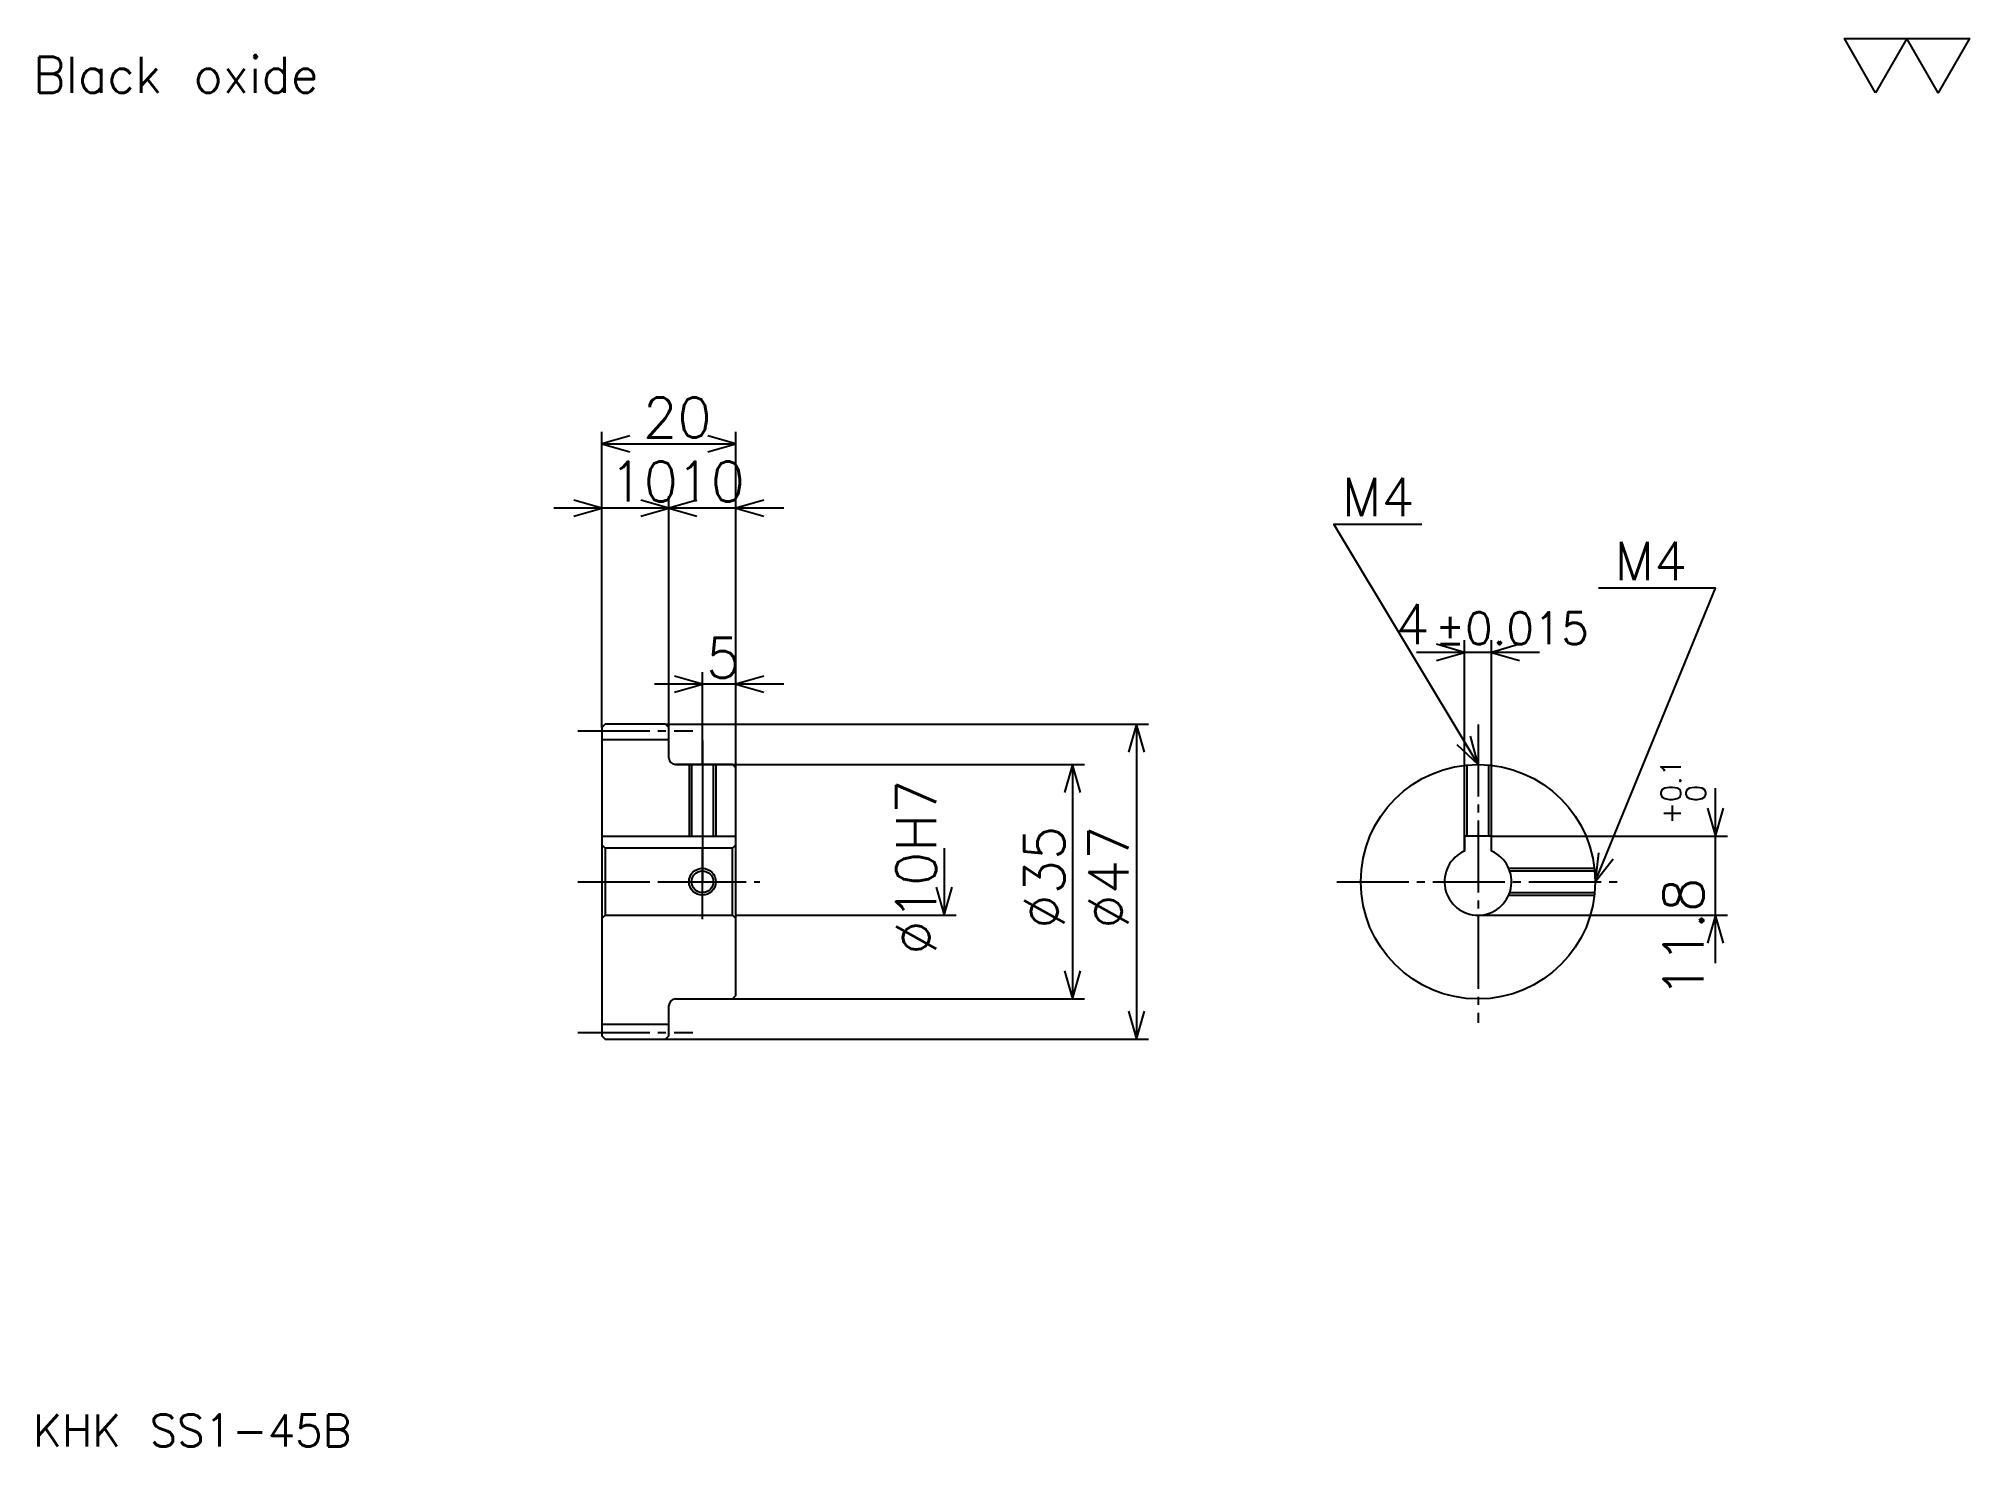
# Model space of a CAD drawing. Extents: x 13 to 301, y 13 to 223.
import ezdxf

# ---------------------------------------------------------------- set-up
doc = ezdxf.new("R2010")
doc.units = 0
doc.linetypes.add('DASHDOT', pattern=[14.347826, 10.76087, -1.195652, 1.195652, -1.195652])
doc.layers.get('0').update_dxf_attribs({"linetype": 'CONTINUOUS'})
doc.layers.add('DASHDOT', color=6, linetype='DASHDOT')
doc.styles.add('KANJI', font='TXT', dxfattribs={"bigfont": 'BIGFONT'})

msp = doc.modelspace()

# ---------------------------------------------------------------- linework, layer by layer
at = {"color": 5}
for p, q in [((96.847832, 120.945656), (96.847832, 164.58696)), ((116.847832, 120.945656), (116.847832, 164.58696)), ((96.847832, 162.793488), (116.847832, 162.793488)), ((114.021744, 153.228271), (89.67392, 153.228271)), ((124.021744, 153.228271), (99.67392, 153.228271)), ((106.847832, 120.945656), (106.847832, 155.021744)), ((225.608704, 104.245659), (225.608704, 133.478271)), ((229.608704, 104.245659), (229.608704, 133.478271)), ((236.782623, 131.684784), (218.434784, 131.684784)), ((124.021744, 126.92392), (104.67392, 126.92392)), ((111.847832, 120.945656), (111.847832, 128.717392)), ((96.847832, 120.445656), (96.847832, 120.945656)), ((106.347832, 120.945656), (116.847832, 120.945656)), ((106.847832, 120.445656), (106.847832, 120.945656)), ((111.847832, 114.945656), (111.847832, 120.945656)), ((111.847832, 114.945656), (111.847832, 120.945656)), ((116.847832, 120.945656), (178.42392, 120.945656)), ((116.847832, 114.445656), (116.847832, 120.945656)), ((176.630432, 120.945656), (176.630432, 73.945656)), ((107.847832, 114.945656), (116.847832, 114.945656)), ((116.847832, 114.945656), (168.858704, 114.945656)), ((167.065216, 114.945656), (167.065216, 79.945656)), ((263.043488, 85.271744), (263.043488, 111.419571)), ((229.608704, 104.245659), (264.836945, 104.245659)), ((147.934784, 102.445656), (147.934784, 92.445656)), ((116.847832, 92.445656), (149.728271, 92.445656)), ((227.608704, 92.445656), (264.836945, 92.445656)), ((107.847832, 79.945656), (116.847832, 79.945656)), ((116.847832, 79.945656), (168.858704, 79.945656)), ((106.347832, 73.945656), (116.847832, 73.945656)), ((116.847832, 73.945656), (178.42392, 73.945656))]:
    msp.add_line(p, q, dxfattribs=at)
at = {"color": 4}
for p, q in [((96.847832, 118.695656), (106.847832, 118.695656)), ((96.847832, 104.245659), (116.847832, 104.245659)), ((97.347832, 102.445656), (97.347832, 92.445656)), ((116.347832, 102.445656), (116.847832, 102.945656)), ((116.347832, 92.445656), (116.847832, 91.945656)), ((96.847832, 76.195656), (106.847832, 76.195656))]:
    msp.add_line(p, q, dxfattribs=at)
at = {"color": 7}
msp.add_lwpolyline([(286.956512, 215.217392), (282.293457, 223.300003), (300.945648, 223.300003), (296.282593, 215.217392), (291.619568, 223.300003), (286.956512, 215.217392)], dxfattribs=at)
at = {"color": 5}
for points in [[(101.032616, 163.989136), (96.847832, 162.793488), (101.032616, 161.597824)], [(112.663048, 161.597824), (116.847832, 162.793488), (112.663048, 163.989136)], [(92.663048, 152.032608), (96.847832, 153.228271), (92.663048, 154.42392)], [(102.663048, 152.032608), (106.847832, 153.228271), (102.663048, 154.42392)], [(111.032616, 154.42392), (106.847832, 153.228271), (111.032616, 152.032608)], [(121.032616, 154.42392), (116.847832, 153.228271), (121.032616, 152.032608)], [(227.608704, 114.945656), (206.08696, 150.815216), (219.239136, 150.815216)], [(245.108704, 97.445656), (263.043488, 141.25), (245.586945, 141.25)], [(221.42392, 130.489136), (225.608704, 131.684784), (221.42392, 132.880432)], [(233.793488, 132.880432), (229.608704, 131.684784), (233.793488, 130.489136)], [(107.663048, 125.728264), (111.847832, 126.92392), (107.663048, 128.119568)], [(121.032616, 128.119568), (116.847832, 126.92392), (121.032616, 125.728264)], [(177.826096, 116.760872), (176.630432, 120.945656), (175.434784, 116.760872)], [(224.430389, 117.918915), (227.608704, 114.945656), (226.480896, 119.149231)], [(168.26088, 110.760872), (167.065216, 114.945656), (165.869568, 110.760872)], [(261.847839, 108.430435), (263.043488, 104.245659), (264.239136, 108.430435)], [(245.587799, 101.771446), (245.108704, 97.445656), (247.800812, 100.865372)], [(146.739136, 96.63044), (147.934784, 92.445656), (149.130432, 96.63044)], [(264.239136, 88.260872), (263.043488, 92.445656), (261.847839, 88.260872)], [(165.869568, 84.13044), (167.065216, 79.945656), (168.26088, 84.13044)], [(175.434784, 78.13044), (176.630432, 73.945656), (177.826096, 78.13044)]]:
    msp.add_lwpolyline(points, dxfattribs=at)
at = {"color": 4}
for points in [[(106.847832, 115.945656), (106.847832, 120.445656), (106.347832, 120.945656), (97.347832, 120.945656), (96.847832, 120.445656), (96.847832, 91.945656)], [(107.847832, 79.945656), (116.347832, 79.945656), (116.847832, 80.445656), (116.847832, 114.445656), (116.347832, 114.945656), (107.847832, 114.945656)], [(109.847832, 114.945656), (109.847832, 104.245659)], [(110.227829, 114.945656), (110.227829, 104.245659)], [(113.467834, 114.945656), (113.467834, 104.245659)], [(113.847832, 114.945656), (113.847832, 104.245659)], [(225.608704, 102.028229), (225.608704, 114.830994)], [(225.988708, 104.245659), (225.988708, 114.870514)], [(229.228699, 104.245659), (229.228699, 114.870514)], [(229.608704, 102.028229), (229.608704, 114.830994)], [(229.608704, 102.028229), (229.608704, 104.245659), (225.608704, 104.245659), (225.608704, 102.028229)], [(96.847832, 91.945656), (97.347832, 92.445656), (116.347832, 92.445656), (116.347832, 102.445656), (97.347832, 102.445656), (96.847832, 102.945656)], [(232.191284, 99.445656), (244.994049, 99.445656)], [(232.338989, 99.065659), (245.033539, 99.065659)], [(232.191284, 95.445656), (244.994049, 95.445656)], [(232.338989, 95.825653), (245.033539, 95.825653)], [(96.847832, 91.945656), (96.847832, 74.445656), (97.347832, 73.945656), (106.347832, 73.945656), (106.847832, 74.445656), (106.847832, 78.945656)]]:
    msp.add_lwpolyline(points, dxfattribs=at)
for centre, radius in [((227.608704, 97.445656), 17.5), ((111.847832, 97.445656), 1.62)]:
    msp.add_circle(centre, radius, dxfattribs=at)
at = {"color": 7}
msp.add_circle((111.847832, 97.445656), 2, dxfattribs=at)
at = {"color": 4}
for centre, radius, start, end in [((107.847832, 115.945656), 1, 180, 270), ((227.608704, 97.445656), 5, 113.57817801, 66.42182199), ((107.847832, 78.945656), 1, 90, 180)]:
    msp.add_arc(centre, radius, start, end, dxfattribs=at)
at = {"layer": 'DASHDOT', "color": 7}
for p, q in [((93.260872, 119.945656), (110.434792, 119.945656)), ((227.608704, 120.92392), (227.608704, 76.358704)), ((111.847832, 114.945656), (111.847832, 97.445656)), ((93.260872, 97.445656), (120.434784, 97.445656)), ((206.521744, 97.445656), (248.695648, 97.445656)), ((93.260872, 74.945656), (110.434792, 74.945656))]:
    msp.add_line(p, q, dxfattribs=at)
for points in [[(111.847832, 118.532608), (111.847832, 100.658699)], [(111.847832, 91.858696), (111.847832, 103.032616)], [(106.26088, 97.445656), (117.434784, 97.445656)]]:
    msp.add_lwpolyline(points, dxfattribs=at)

# ---------------------------------------------------------------- texts
at = {"color": 7, "style": 'KANJI'}
for s, height, p in [('Black oxide', 5.380435, (11.956522, 215.217392)), ('20', 5.978261, (102.96196, 163.75)), ('10', 5.978261, (97.96196, 154.184784)), ('10', 5.978261, (107.96196, 154.184784)), ('M4', 5.739131, (207.282623, 152.010864)), ('M4', 5.739131, (247.978271, 142.445648)), ('4', 5.978261, (215.268372, 132.880432)), ('%%p0.015', 4.782609, (221.186127, 132.880432)), ('5', 5.978261, (112.4049, 127.88044)), ('KHK SS1-45B', 4.782609, (11.956522, 13.152174))]:
    msp.add_text(s, height=height, dxfattribs=at).set_placement(p)
for s, height, p in [('0.1', 2.98913, (257.902161, 109.343597)), ('%%c10H7', 5.978261, (146.739136, 86.535332)), ('0', 2.98913, (261.608704, 109.343597)), ('+', 2.98913, (257.902161, 105.995773)), ('%%c35', 5.978261, (165.869568, 90.421204)), ('%%c47', 5.978261, (175.434784, 90.421204)), ('11.8', 5.978261, (261.25, 80.119492))]:
    msp.add_text(s, height=height, rotation=90, dxfattribs=at).set_placement(p)

doc.saveas('drawing.dxf')
